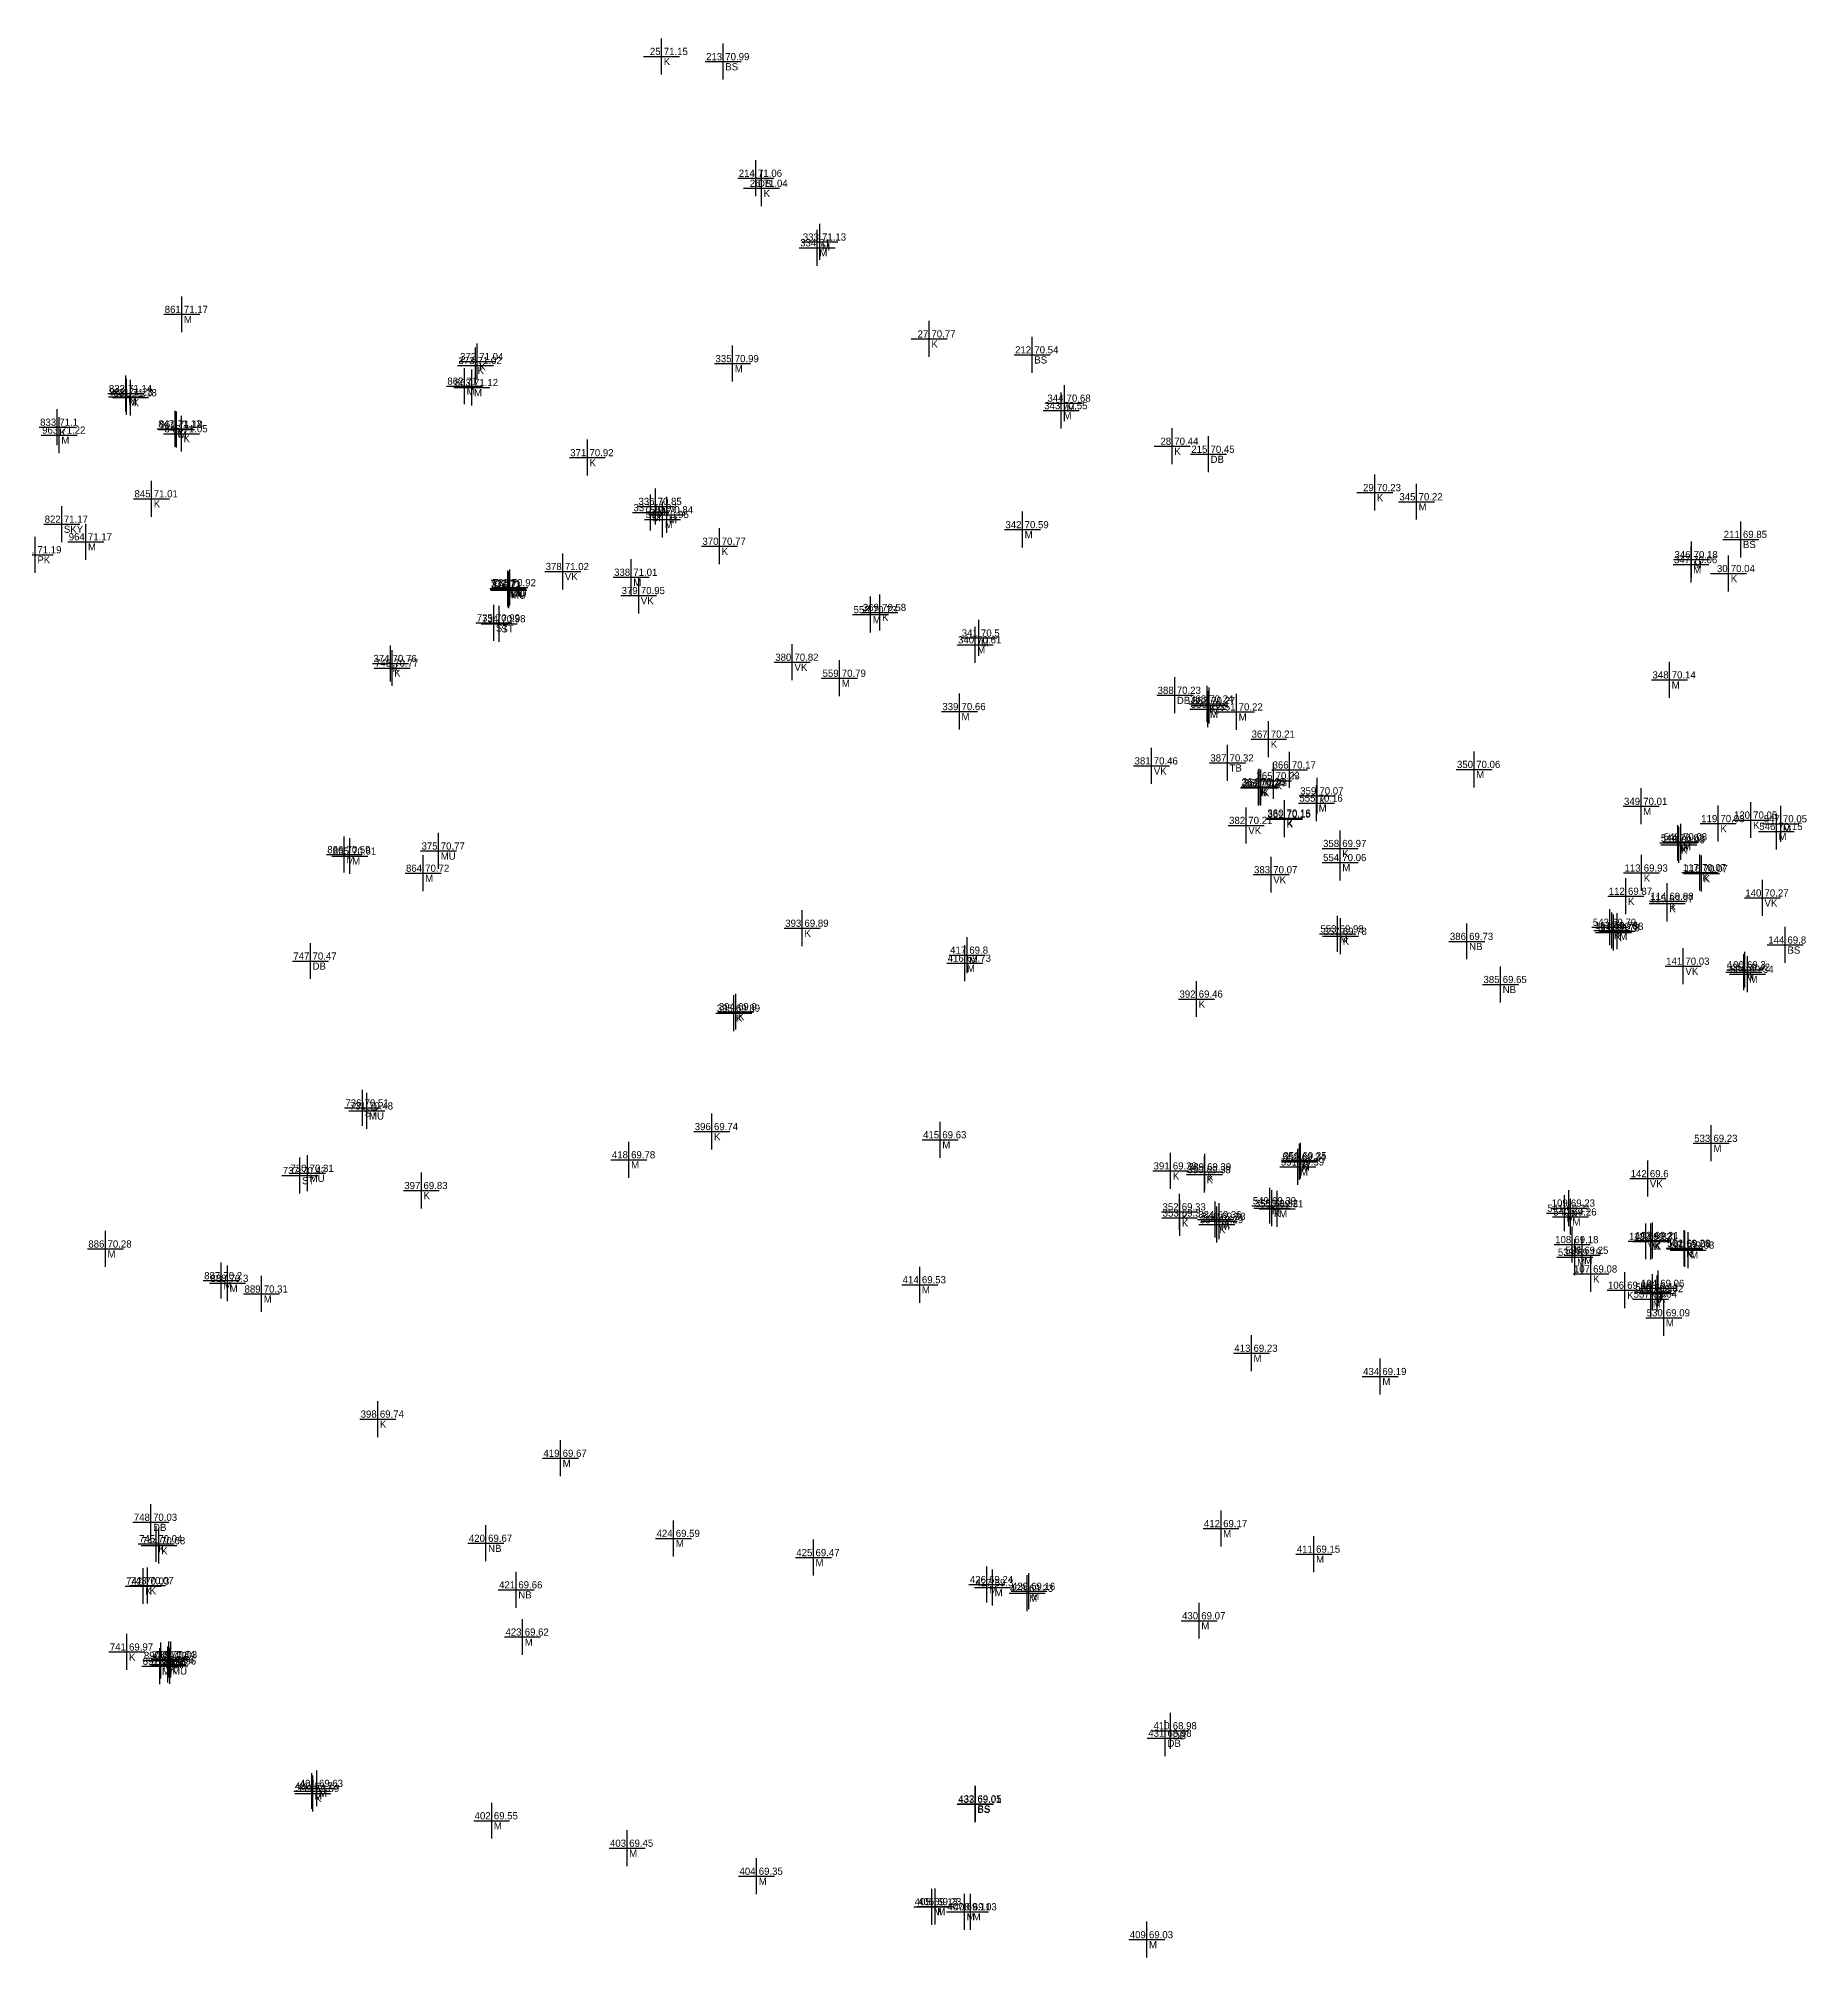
# Model space of a CAD drawing. Header units: metres. Extents: x 152719 to 152886, y 6408449 to 6408667.
# Drawn here: x 152778.8 to 152827.9, y 6408524.4 to 6408577.7 of the extents above; entities that cross this region are included whole.
import ezdxf
from ezdxf.enums import TextEntityAlignment as Align

# ---------------------------------------------------------------- set-up
doc = ezdxf.new("R2010")
doc.units = ezdxf.units.M
doc.header["$PDMODE"] = 2
doc.header["$PDSIZE"] = 0.5
for name, color, linetype in [('BS', 7, 'Continuous'), ('DB', 7, 'Continuous'), ('K', 7, 'Continuous'), ('M', 7, 'Continuous'), ('MU', 7, 'Continuous'), ('NB', 7, 'Continuous'), ('PK', 7, 'Continuous'), ('pntdesc', 1, 'Continuous'), ('pntelev', 2, 'Continuous'), ('pntno', 3, 'Continuous'), ('SKY', 7, 'Continuous'), ('ST', 7, 'Continuous'), ('TB', 7, 'Continuous'), ('VK', 7, 'Continuous')]:
    doc.layers.add(name, color=color, linetype=linetype)

# ---------------------------------------------------------------- blocks, each defined once
blk = doc.blocks.new('meas')
at = {"color": 0}
blk.add_point((0, 0), dxfattribs=at)
at = {"layer": 'pntdesc'}
blk.add_attdef('PNTDESC', text='', height=1, dxfattribs=at).set_placement((0.3, -0.21), align=Align.TOP_LEFT)
at = {"layer": 'pntelev'}
blk.add_attdef('PNTELEV', (0.3, 0.19), '', height=1, dxfattribs=at)
at = {"layer": 'pntno'}
blk.add_attdef('PNTNO', text='', height=1, dxfattribs=at).set_placement((-0.14, 0.19), align=Align.RIGHT)

msp = doc.modelspace()

# ---------------------------------------------------------------- block references
at = {"layer": 'BS', "xscale": 0.2, "yscale": 0.2, "zscale": 0.2}
for p, values in [((152797.796, 6408577.103, 70.99), {'PNTNO': '213', 'PNTELEV': '70.99', 'PNTDESC': 'BS'}), ((152806.39, 6408568.95, 70.541), {'PNTNO': '212', 'PNTELEV': '70.54', 'PNTDESC': 'BS'}), ((152826.096, 6408563.818, 69.854), {'PNTNO': '211', 'PNTELEV': '69.85', 'PNTDESC': 'BS'}), ((152827.334, 6408552.539, 69.797), {'PNTNO': '144', 'PNTELEV': '69.8', 'PNTDESC': 'BS'}), ((152804.805, 6408528.645, 69.011), {'PNTNO': '433', 'PNTELEV': '69.01', 'PNTDESC': 'BS'}), ((152804.811, 6408528.657, 69.047), {'PNTNO': '432', 'PNTELEV': '69.05', 'PNTDESC': 'BS'})]:
    msp.add_blockref('meas', p, dxfattribs=at).add_auto_attribs(values)
at = {"layer": 'DB', "xscale": 0.2, "yscale": 0.2, "zscale": 0.2}
for p, values in [((152798.705, 6408573.861, 71.056), {'PNTNO': '214', 'PNTELEV': '71.06', 'PNTDESC': 'DB'}), ((152811.29, 6408566.186, 70.454), {'PNTNO': '215', 'PNTELEV': '70.45', 'PNTDESC': 'DB'}), ((152810.353, 6408559.483, 70.23), {'PNTNO': '388', 'PNTELEV': '70.23', 'PNTDESC': 'DB'}), ((152786.317, 6408552.093, 70.466), {'PNTNO': '747', 'PNTELEV': '70.47', 'PNTDESC': 'DB'}), ((152781.882, 6408536.486, 70.027), {'PNTNO': '748', 'PNTELEV': '70.03', 'PNTDESC': 'DB'}), ((152810.092, 6408530.482, 68.984), {'PNTNO': '431', 'PNTELEV': '68.98', 'PNTDESC': 'DB'}), ((152810.239, 6408530.689, 68.983), {'PNTNO': '410', 'PNTELEV': '68.98', 'PNTDESC': 'DB'})]:
    msp.add_blockref('meas', p, dxfattribs=at).add_auto_attribs(values)
at = {"layer": 'K', "xscale": 0.2, "yscale": 0.2, "zscale": 0.2}
for p, values in [((152796.084, 6408577.249, 71.155), {'PNTNO': '25', 'PNTELEV': '71.15', 'PNTDESC': 'K'}), ((152798.862, 6408573.583, 71.044), {'PNTNO': '26', 'PNTELEV': '71.04', 'PNTDESC': 'K'}), ((152803.528, 6408569.393, 70.769), {'PNTNO': '27', 'PNTELEV': '70.77', 'PNTDESC': 'K'}), ((152790.954, 6408568.765, 71.045), {'PNTNO': '372', 'PNTELEV': '71.04', 'PNTDESC': 'K'}), ((152790.91, 6408568.654, 71.018), {'PNTNO': '373', 'PNTELEV': '71.02', 'PNTDESC': 'K'}), ((152781.187, 6408567.873, 71.135), {'PNTNO': '832', 'PNTELEV': '71.14', 'PNTDESC': 'K'}), ((152781.317, 6408567.759, 71.183), {'PNTNO': '831', 'PNTELEV': '71.18', 'PNTDESC': 'K'}), ((152779.276, 6408566.939, 71.102), {'PNTNO': '833', 'PNTELEV': '71.1', 'PNTDESC': 'K'}), ((152782.559, 6408566.893, 71.123), {'PNTNO': '847', 'PNTELEV': '71.12', 'PNTDESC': 'K'}), ((152782.73, 6408566.757, 71.053), {'PNTNO': '846', 'PNTELEV': '71.05', 'PNTDESC': 'K'}), ((152810.283, 6408566.409, 70.436), {'PNTNO': '28', 'PNTELEV': '70.44', 'PNTDESC': 'K'}), ((152794.019, 6408566.091, 70.925), {'PNTNO': '371', 'PNTELEV': '70.92', 'PNTDESC': 'K'}), ((152815.916, 6408565.119, 70.233), {'PNTNO': '29', 'PNTELEV': '70.23', 'PNTDESC': 'K'}), ((152781.901, 6408564.948, 71.006), {'PNTNO': '845', 'PNTELEV': '71.01', 'PNTDESC': 'K'}), ((152797.695, 6408563.626, 70.769), {'PNTNO': '370', 'PNTELEV': '70.77', 'PNTDESC': 'K'}), ((152825.758, 6408562.869, 70.039), {'PNTNO': '30', 'PNTELEV': '70.04', 'PNTDESC': 'K'}), ((152802.155, 6408561.787, 70.581), {'PNTNO': '369', 'PNTELEV': '70.58', 'PNTDESC': 'K'}), ((152788.544, 6408560.368, 70.764), {'PNTNO': '374', 'PNTELEV': '70.76', 'PNTDESC': 'K'}), ((152788.588, 6408560.241, 70.772), {'PNTNO': '746', 'PNTELEV': '70.77', 'PNTDESC': 'K'}), ((152811.256, 6408559.243, 70.244), {'PNTNO': '368', 'PNTELEV': '70.24', 'PNTDESC': 'K'}), ((152812.966, 6408558.265, 70.208), {'PNTNO': '367', 'PNTELEV': '70.21', 'PNTDESC': 'K'}), ((152813.101, 6408557.105, 70.233), {'PNTNO': '365', 'PNTELEV': '70.23', 'PNTDESC': 'K'}), ((152813.55, 6408557.407, 70.169), {'PNTNO': '366', 'PNTELEV': '70.17', 'PNTDESC': 'K'}), ((152812.68, 6408556.913, 70.237), {'PNTNO': '363', 'PNTELEV': '70.24', 'PNTDESC': 'K'}), ((152812.699, 6408556.94, 70.252), {'PNTNO': '364', 'PNTELEV': '70.25', 'PNTDESC': 'K'}), ((152812.745, 6408556.918, 70.23), {'PNTNO': '362', 'PNTELEV': '70.23', 'PNTDESC': 'K'}), ((152814.318, 6408556.687, 70.068), {'PNTNO': '359', 'PNTELEV': '70.07', 'PNTDESC': 'K'}), ((152813.406, 6408556.069, 70.16), {'PNTNO': '360', 'PNTELEV': '70.16', 'PNTDESC': 'K'}), ((152813.406, 6408556.04, 70.149), {'PNTNO': '361', 'PNTELEV': '70.15', 'PNTDESC': 'K'}), ((152826.379, 6408556.014, 70.049), {'PNTNO': '120', 'PNTELEV': '70.05', 'PNTDESC': 'K'}), ((152825.47, 6408555.915, 70.033), {'PNTNO': '119', 'PNTELEV': '70.03', 'PNTDESC': 'K'}), ((152814.954, 6408555.224, 69.965), {'PNTNO': '358', 'PNTELEV': '69.97', 'PNTDESC': 'K'}), ((152824.373, 6408555.324, 69.992), {'PNTNO': '118', 'PNTELEV': '69.99', 'PNTDESC': 'K'}), ((152823.337, 6408554.541, 69.927), {'PNTNO': '113', 'PNTELEV': '69.93', 'PNTDESC': 'K'}), ((152824.959, 6408554.551, 70.072), {'PNTNO': '117', 'PNTELEV': '70.07', 'PNTDESC': 'K'}), ((152825.003, 6408554.524, 70.067), {'PNTNO': '116', 'PNTELEV': '70.07', 'PNTDESC': 'K'}), ((152822.899, 6408553.894, 69.87), {'PNTNO': '112', 'PNTELEV': '69.87', 'PNTDESC': 'K'}), ((152824.047, 6408553.69, 69.971), {'PNTNO': '115', 'PNTELEV': '69.97', 'PNTDESC': 'K'}), ((152824.053, 6408553.754, 69.978), {'PNTNO': '114', 'PNTELEV': '69.98', 'PNTDESC': 'K'}), ((152799.997, 6408553.006, 69.891), {'PNTNO': '393', 'PNTELEV': '69.89', 'PNTDESC': 'K'}), ((152814.968, 6408552.78, 69.781), {'PNTNO': '357', 'PNTELEV': '69.78', 'PNTDESC': 'K'}), ((152822.51, 6408552.942, 69.776), {'PNTNO': '111', 'PNTELEV': '69.78', 'PNTDESC': 'K'}), ((152822.555, 6408552.882, 69.782), {'PNTNO': '110', 'PNTELEV': '69.78', 'PNTDESC': 'K'}), ((152826.209, 6408551.852, 69.302), {'PNTNO': '100', 'PNTELEV': '69.3', 'PNTDESC': 'K'}), ((152798.093, 6408550.644, 69.893), {'PNTNO': '395', 'PNTELEV': '69.89', 'PNTDESC': 'K'}), ((152798.15, 6408550.684, 69.899), {'PNTNO': '394', 'PNTELEV': '69.9', 'PNTDESC': 'K'}), ((152810.961, 6408551.036, 69.463), {'PNTNO': '392', 'PNTELEV': '69.46', 'PNTDESC': 'K'}), ((152797.481, 6408547.351, 69.74), {'PNTNO': '396', 'PNTELEV': '69.74', 'PNTDESC': 'K'}), ((152813.848, 6408546.541, 69.349), {'PNTNO': '356', 'PNTELEV': '69.35', 'PNTDESC': 'K'}), ((152810.241, 6408546.258, 69.393), {'PNTNO': '391', 'PNTELEV': '69.39', 'PNTDESC': 'K'}), ((152811.182, 6408546.154, 69.385), {'PNTNO': '390', 'PNTELEV': '69.38', 'PNTDESC': 'K'}), ((152811.195, 6408546.232, 69.394), {'PNTNO': '389', 'PNTELEV': '69.39', 'PNTDESC': 'K'}), ((152789.403, 6408545.712, 69.83), {'PNTNO': '397', 'PNTELEV': '69.83', 'PNTDESC': 'K'}), ((152810.489, 6408545.119, 69.326), {'PNTNO': '352', 'PNTELEV': '69.33', 'PNTDESC': 'K'}), ((152810.492, 6408544.948, 69.303), {'PNTNO': '353', 'PNTELEV': '69.3', 'PNTDESC': 'K'}), ((152811.527, 6408544.764, 69.287), {'PNTNO': '354', 'PNTELEV': '69.29', 'PNTDESC': 'K'}), ((152813.055, 6408545.216, 69.319), {'PNTNO': '355', 'PNTELEV': '69.32', 'PNTDESC': 'K'}), ((152821.312, 6408545.224, 69.227), {'PNTNO': '109', 'PNTELEV': '69.23', 'PNTDESC': 'K'}), ((152823.595, 6408544.294, 69.207), {'PNTNO': '102', 'PNTELEV': '69.21', 'PNTDESC': 'K'}), ((152823.637, 6408544.323, 69.209), {'PNTNO': '103', 'PNTELEV': '69.21', 'PNTDESC': 'K'}), ((152821.408, 6408544.208, 69.178), {'PNTNO': '108', 'PNTELEV': '69.18', 'PNTDESC': 'K'}), ((152824.538, 6408544.09, 69.055), {'PNTNO': '101', 'PNTELEV': '69.06', 'PNTDESC': 'K'}), ((152821.93, 6408543.391, 69.085), {'PNTNO': '107', 'PNTELEV': '69.08', 'PNTDESC': 'K'}), ((152822.876, 6408542.939, 69.055), {'PNTNO': '106', 'PNTELEV': '69.06', 'PNTDESC': 'K'}), ((152823.766, 6408542.845, 69.019), {'PNTNO': '105', 'PNTELEV': '69.02', 'PNTDESC': 'K'}), ((152823.796, 6408542.991, 69.056), {'PNTNO': '104', 'PNTELEV': '69.06', 'PNTDESC': 'K'}), ((152788.189, 6408539.356, 69.74), {'PNTNO': '398', 'PNTELEV': '69.74', 'PNTDESC': 'K'}), ((152782.028, 6408535.889, 70.039), {'PNTNO': '745', 'PNTELEV': '70.04', 'PNTDESC': 'K'}), ((152782.107, 6408535.835, 70.082), {'PNTNO': '744', 'PNTELEV': '70.08', 'PNTDESC': 'K'}), ((152781.665, 6408534.713, 70.032), {'PNTNO': '742', 'PNTELEV': '70.03', 'PNTDESC': 'K'}), ((152781.787, 6408534.724, 70.072), {'PNTNO': '743', 'PNTELEV': '70.07', 'PNTDESC': 'K'}), ((152781.214, 6408532.879, 69.968), {'PNTNO': '741', 'PNTELEV': '69.97', 'PNTDESC': 'K'}), ((152782.351, 6408532.527, 69.963), {'PNTNO': '740', 'PNTELEV': '69.96', 'PNTDESC': 'K'}), ((152786.389, 6408528.946, 69.586), {'PNTNO': '399', 'PNTELEV': '69.59', 'PNTDESC': 'K'})]:
    msp.add_blockref('meas', p, dxfattribs=at).add_auto_attribs(values)
at = {"layer": 'M', "xscale": 0.2, "yscale": 0.2, "zscale": 0.2}
for p, values in [((152800.486, 6408572.088, 71.128), {'PNTNO': '333', 'PNTELEV': '71.13', 'PNTDESC': 'M'}), ((152800.412, 6408571.927, 71.004), {'PNTNO': '334', 'PNTELEV': '71', 'PNTDESC': 'M'}), ((152782.74, 6408570.076, 71.167), {'PNTNO': '861', 'PNTELEV': '71.17', 'PNTDESC': 'M'}), ((152798.058, 6408568.706, 70.992), {'PNTNO': '335', 'PNTELEV': '70.99', 'PNTDESC': 'M'}), ((152781.204, 6408567.781, 71.231), {'PNTNO': '962', 'PNTELEV': '71.23', 'PNTDESC': 'M'}), ((152790.601, 6408568.08, 71.003), {'PNTNO': '862', 'PNTELEV': '71', 'PNTDESC': 'M'}), ((152790.807, 6408568.041, 71.118), {'PNTNO': '863', 'PNTELEV': '71.12', 'PNTDESC': 'M'}), ((152807.2, 6408567.399, 70.554), {'PNTNO': '343', 'PNTELEV': '70.55', 'PNTDESC': 'M'}), ((152807.287, 6408567.607, 70.68), {'PNTNO': '344', 'PNTELEV': '70.68', 'PNTDESC': 'M'}), ((152779.332, 6408566.719, 71.215), {'PNTNO': '963', 'PNTELEV': '71.22', 'PNTDESC': 'M'}), ((152782.595, 6408566.877, 71.179), {'PNTNO': '961', 'PNTELEV': '71.18', 'PNTDESC': 'M'}), ((152795.777, 6408564.563, 70.974), {'PNTNO': '337', 'PNTELEV': '70.97', 'PNTDESC': 'M'}), ((152795.915, 6408564.736, 70.85), {'PNTNO': '336', 'PNTELEV': '70.85', 'PNTDESC': 'M'}), ((152796.231, 6408564.503, 70.84), {'PNTNO': '561', 'PNTELEV': '70.84', 'PNTDESC': 'M'}), ((152817.076, 6408564.866, 70.218), {'PNTNO': '345', 'PNTELEV': '70.22', 'PNTDESC': 'M'}), ((152796.113, 6408564.373, 70.952), {'PNTNO': '560', 'PNTELEV': '70.95', 'PNTDESC': 'M'}), ((152806.12, 6408564.089, 70.593), {'PNTNO': '342', 'PNTELEV': '70.59', 'PNTDESC': 'M'}), ((152780.071, 6408563.751, 71.172), {'PNTNO': '964', 'PNTELEV': '71.17', 'PNTDESC': 'M'}), ((152824.712, 6408563.115, 70.06), {'PNTNO': '347', 'PNTELEV': '70.06', 'PNTDESC': 'M'}), ((152824.725, 6408563.257, 70.176), {'PNTNO': '346', 'PNTELEV': '70.18', 'PNTDESC': 'M'}), ((152795.237, 6408562.765, 71.008), {'PNTNO': '338', 'PNTELEV': '71.01', 'PNTDESC': 'M'}), ((152801.897, 6408561.725, 70.732), {'PNTNO': '558', 'PNTELEV': '70.73', 'PNTDESC': 'M'}), ((152804.803, 6408560.888, 70.615), {'PNTNO': '340', 'PNTELEV': '70.61', 'PNTDESC': 'M'}), ((152804.905, 6408561.076, 70.501), {'PNTNO': '341', 'PNTELEV': '70.5', 'PNTDESC': 'M'}), ((152801.035, 6408559.956, 70.789), {'PNTNO': '559', 'PNTELEV': '70.79', 'PNTDESC': 'M'}), ((152824.115, 6408559.912, 70.141), {'PNTNO': '348', 'PNTELEV': '70.14', 'PNTDESC': 'M'}), ((152811.309, 6408559.201, 70.271), {'PNTNO': '557', 'PNTELEV': '70.27', 'PNTDESC': 'M'}), ((152804.366, 6408559.031, 70.662), {'PNTNO': '339', 'PNTELEV': '70.66', 'PNTDESC': 'M'}), ((152811.276, 6408559.094, 70.403), {'PNTNO': '556', 'PNTELEV': '70.4', 'PNTDESC': 'M'}), ((152812.072, 6408559.021, 70.219), {'PNTNO': '351', 'PNTELEV': '70.22', 'PNTDESC': 'M'}), ((152818.678, 6408557.422, 70.056), {'PNTNO': '350', 'PNTELEV': '70.06', 'PNTDESC': 'M'}), ((152814.296, 6408556.485, 70.164), {'PNTNO': '555', 'PNTELEV': '70.16', 'PNTDESC': 'M'}), ((152823.323, 6408556.395, 70.014), {'PNTNO': '349', 'PNTELEV': '70.01', 'PNTDESC': 'M'}), ((152827.085, 6408555.698, 70.147), {'PNTNO': '546', 'PNTELEV': '70.15', 'PNTDESC': 'M'}), ((152827.209, 6408555.909, 70.05), {'PNTNO': '547', 'PNTELEV': '70.05', 'PNTDESC': 'M'}), ((152787.261, 6408555.052, 70.585), {'PNTNO': '866', 'PNTELEV': '70.59', 'PNTDESC': 'M'}), ((152787.418, 6408555.013, 70.608), {'PNTNO': '865', 'PNTELEV': '70.61', 'PNTDESC': 'M'}), ((152824.346, 6408555.375, 70.016), {'PNTNO': '544', 'PNTELEV': '70.02', 'PNTDESC': 'M'}), ((152824.429, 6408555.41, 70.085), {'PNTNO': '545', 'PNTELEV': '70.08', 'PNTDESC': 'M'}), ((152789.451, 6408554.535, 70.725), {'PNTNO': '864', 'PNTELEV': '70.72', 'PNTDESC': 'M'}), ((152814.955, 6408554.832, 70.064), {'PNTNO': '554', 'PNTELEV': '70.06', 'PNTDESC': 'M'}), ((152814.88, 6408552.849, 69.934), {'PNTNO': '553', 'PNTELEV': '69.93', 'PNTDESC': 'M'}), ((152822.456, 6408553.032, 69.794), {'PNTNO': '543', 'PNTELEV': '69.79', 'PNTDESC': 'M'}), ((152822.659, 6408552.922, 69.885), {'PNTNO': '542', 'PNTELEV': '69.88', 'PNTDESC': 'M'}), ((152804.582, 6408552.258, 69.805), {'PNTNO': '417', 'PNTELEV': '69.8', 'PNTDESC': 'M'}), ((152804.515, 6408552.033, 69.733), {'PNTNO': '416', 'PNTELEV': '69.73', 'PNTDESC': 'M'}), ((152826.18, 6408551.782, 69.425), {'PNTNO': '535', 'PNTELEV': '69.42', 'PNTDESC': 'M'}), ((152826.279, 6408551.725, 69.338), {'PNTNO': '534', 'PNTELEV': '69.34', 'PNTDESC': 'M'}), ((152803.831, 6408547.124, 69.627), {'PNTNO': '415', 'PNTELEV': '69.63', 'PNTDESC': 'M'}), ((152825.275, 6408547.024, 69.225), {'PNTNO': '533', 'PNTELEV': '69.23', 'PNTDESC': 'M'}), ((152795.177, 6408546.566, 69.781), {'PNTNO': '418', 'PNTELEV': '69.78', 'PNTDESC': 'M'}), ((152813.778, 6408546.368, 69.394), {'PNTNO': '551', 'PNTELEV': '69.39', 'PNTDESC': 'M'}), ((152813.824, 6408546.505, 69.344), {'PNTNO': '552', 'PNTELEV': '69.34', 'PNTDESC': 'M'}), ((152812.999, 6408545.289, 69.389), {'PNTNO': '549', 'PNTELEV': '69.39', 'PNTDESC': 'M'}), ((152811.593, 6408544.857, 69.381), {'PNTNO': '548', 'PNTELEV': '69.38', 'PNTDESC': 'M'}), ((152813.2, 6408545.204, 69.314), {'PNTNO': '550', 'PNTELEV': '69.31', 'PNTDESC': 'M'}), ((152821.189, 6408545.082, 69.215), {'PNTNO': '541', 'PNTELEV': '69.21', 'PNTDESC': 'M'}), ((152821.357, 6408544.978, 69.264), {'PNTNO': '540', 'PNTELEV': '69.26', 'PNTDESC': 'M'}), ((152780.616, 6408544.086, 70.284), {'PNTNO': '886', 'PNTELEV': '70.28', 'PNTDESC': 'M'}), ((152821.484, 6408543.855, 69.188), {'PNTNO': '539', 'PNTELEV': '69.19', 'PNTDESC': 'M'}), ((152821.684, 6408543.91, 69.253), {'PNTNO': '538', 'PNTELEV': '69.25', 'PNTDESC': 'M'}), ((152824.52, 6408544.108, 69.232), {'PNTNO': '532', 'PNTELEV': '69.23', 'PNTDESC': 'M'}), ((152824.63, 6408544.054, 69.029), {'PNTNO': '531', 'PNTELEV': '69.03', 'PNTDESC': 'M'}), ((152783.839, 6408543.205, 70.198), {'PNTNO': '887', 'PNTELEV': '70.2', 'PNTDESC': 'M'}), ((152784.012, 6408543.13, 70.303), {'PNTNO': '888', 'PNTELEV': '70.3', 'PNTDESC': 'M'}), ((152784.96, 6408542.834, 70.314), {'PNTNO': '889', 'PNTELEV': '70.31', 'PNTDESC': 'M'}), ((152803.263, 6408543.092, 69.528), {'PNTNO': '414', 'PNTELEV': '69.53', 'PNTDESC': 'M'}), ((152823.59, 6408542.694, 69.036), {'PNTNO': '537', 'PNTELEV': '69.04', 'PNTDESC': 'M'}), ((152823.638, 6408542.888, 69.109), {'PNTNO': '536', 'PNTELEV': '69.11', 'PNTDESC': 'M'}), ((152823.953, 6408542.173, 69.091), {'PNTNO': '530', 'PNTELEV': '69.09', 'PNTDESC': 'M'}), ((152812.486, 6408541.187, 69.23), {'PNTNO': '413', 'PNTELEV': '69.23', 'PNTDESC': 'M'}), ((152816.068, 6408540.54, 69.191), {'PNTNO': '434', 'PNTELEV': '69.19', 'PNTDESC': 'M'}), ((152793.273, 6408538.266, 69.674), {'PNTNO': '419', 'PNTELEV': '69.67', 'PNTDESC': 'M'}), ((152811.641, 6408536.31, 69.173), {'PNTNO': '412', 'PNTELEV': '69.17', 'PNTDESC': 'M'}), ((152796.419, 6408536.038, 69.591), {'PNTNO': '424', 'PNTELEV': '69.59', 'PNTDESC': 'M'}), ((152800.305, 6408535.503, 69.472), {'PNTNO': '425', 'PNTELEV': '69.47', 'PNTDESC': 'M'}), ((152814.225, 6408535.6, 69.145), {'PNTNO': '411', 'PNTELEV': '69.15', 'PNTDESC': 'M'}), ((152805.131, 6408534.755, 69.24), {'PNTNO': '426', 'PNTELEV': '69.24', 'PNTDESC': 'M'}), ((152805.287, 6408534.67, 69.302), {'PNTNO': '427', 'PNTELEV': '69.3', 'PNTDESC': 'M'}), ((152806.247, 6408534.513, 69.228), {'PNTNO': '428', 'PNTELEV': '69.23', 'PNTDESC': 'M'}), ((152806.301, 6408534.566, 69.156), {'PNTNO': '429', 'PNTELEV': '69.16', 'PNTDESC': 'M'}), ((152811.033, 6408533.749, 69.075), {'PNTNO': '430', 'PNTELEV': '69.07', 'PNTDESC': 'M'}), ((152792.218, 6408533.295, 69.62), {'PNTNO': '423', 'PNTELEV': '69.62', 'PNTDESC': 'M'}), ((152782.13, 6408532.484, 69.953), {'PNTNO': '891', 'PNTELEV': '69.95', 'PNTDESC': 'M'}), ((152782.161, 6408532.643, 70.02), {'PNTNO': '890', 'PNTELEV': '70.02', 'PNTDESC': 'M'}), ((152786.359, 6408529.012, 69.731), {'PNTNO': '400', 'PNTELEV': '69.73', 'PNTDESC': 'M'}), ((152786.496, 6408529.086, 69.634), {'PNTNO': '401', 'PNTELEV': '69.63', 'PNTDESC': 'M'}), ((152791.359, 6408528.187, 69.548), {'PNTNO': '402', 'PNTELEV': '69.55', 'PNTDESC': 'M'}), ((152795.123, 6408527.423, 69.445), {'PNTNO': '403', 'PNTELEV': '69.45', 'PNTDESC': 'M'}), ((152798.726, 6408526.644, 69.349), {'PNTNO': '404', 'PNTELEV': '69.35', 'PNTDESC': 'M'}), ((152803.597, 6408525.793, 69.131), {'PNTNO': '405', 'PNTELEV': '69.13', 'PNTDESC': 'M'}), ((152803.691, 6408525.8, 69.231), {'PNTNO': '406', 'PNTELEV': '69.23', 'PNTDESC': 'M'}), ((152804.507, 6408525.655, 69.11), {'PNTNO': '407', 'PNTELEV': '69.11', 'PNTDESC': 'M'}), ((152804.676, 6408525.655, 69.033), {'PNTNO': '408', 'PNTELEV': '69.03', 'PNTDESC': 'M'}), ((152809.578, 6408524.879, 69.033), {'PNTNO': '409', 'PNTELEV': '69.03', 'PNTDESC': 'M'})]:
    msp.add_blockref('meas', p, dxfattribs=at).add_auto_attribs(values)
at = {"layer": 'MU', "xscale": 0.2, "yscale": 0.2, "zscale": 0.2}
for p, values in [((152791.805, 6408562.456, 71.001), {'PNTNO': '732', 'PNTELEV': '71', 'PNTDESC': 'MU'}), ((152791.837, 6408562.408, 70.996), {'PNTNO': '376', 'PNTELEV': '71', 'PNTDESC': 'MU'}), ((152791.86, 6408562.476, 70.925), {'PNTNO': '733', 'PNTELEV': '70.92', 'PNTDESC': 'MU'}), ((152789.882, 6408555.153, 70.766), {'PNTNO': '375', 'PNTELEV': '70.77', 'PNTDESC': 'MU'}), ((152787.887, 6408547.925, 70.478), {'PNTNO': '731', 'PNTELEV': '70.48', 'PNTDESC': 'MU'}), ((152786.237, 6408546.192, 70.312), {'PNTNO': '730', 'PNTELEV': '70.31', 'PNTDESC': 'MU'}), ((152782.411, 6408532.491, 69.955), {'PNTNO': '729', 'PNTELEV': '69.96', 'PNTDESC': 'MU'})]:
    msp.add_blockref('meas', p, dxfattribs=at).add_auto_attribs(values)
at = {"layer": 'NB', "xscale": 0.2, "yscale": 0.2, "zscale": 0.2}
for p, values in [((152818.481, 6408552.64, 69.734), {'PNTNO': '386', 'PNTELEV': '69.73', 'PNTDESC': 'NB'}), ((152819.415, 6408551.441, 69.648), {'PNTNO': '385', 'PNTELEV': '69.65', 'PNTDESC': 'NB'}), ((152791.2, 6408535.902, 69.674), {'PNTNO': '420', 'PNTELEV': '69.67', 'PNTDESC': 'NB'}), ((152792.04, 6408534.608, 69.661), {'PNTNO': '421', 'PNTELEV': '69.66', 'PNTDESC': 'NB'})]:
    msp.add_blockref('meas', p, dxfattribs=at).add_auto_attribs(values)
at = {"layer": 'PK', "xscale": 0.2, "yscale": 0.2, "zscale": 0.2}
msp.add_blockref('meas', (152778.665, 6408563.392, 71.19), dxfattribs=at).add_auto_attribs({'PNTNO': '821', 'PNTELEV': '71.19', 'PNTDESC': 'PK'})
at = {"layer": 'SKY', "xscale": 0.2, "yscale": 0.2, "zscale": 0.2}
msp.add_blockref('meas', (152779.402, 6408564.242, 71.173), dxfattribs=at).add_auto_attribs({'PNTNO': '822', 'PNTELEV': '71.17', 'PNTDESC': 'SKY'})
at = {"layer": 'ST', "xscale": 0.2, "yscale": 0.2, "zscale": 0.2}
for p, values in [((152791.416, 6408561.495, 70.986), {'PNTNO': '735', 'PNTELEV': '70.99', 'PNTDESC': 'ST'}), ((152791.569, 6408561.472, 70.978), {'PNTNO': '734', 'PNTELEV': '70.98', 'PNTDESC': 'ST'}), ((152787.766, 6408548.009, 70.506), {'PNTNO': '736', 'PNTELEV': '70.51', 'PNTDESC': 'ST'}), ((152786.024, 6408546.129, 70.422), {'PNTNO': '737', 'PNTELEV': '70.42', 'PNTDESC': 'ST'}), ((152782.385, 6408532.671, 70.039), {'PNTNO': '738', 'PNTELEV': '70.04', 'PNTDESC': 'ST'}), ((152782.438, 6408532.667, 70.029), {'PNTNO': '739', 'PNTELEV': '70.03', 'PNTDESC': 'ST'})]:
    msp.add_blockref('meas', p, dxfattribs=at).add_auto_attribs(values)
at = {"layer": 'TB', "xscale": 0.2, "yscale": 0.2, "zscale": 0.2}
msp.add_blockref('meas', (152811.82, 6408557.603, 70.321), dxfattribs=at).add_auto_attribs({'PNTNO': '387', 'PNTELEV': '70.32', 'PNTDESC': 'TB'})
at = {"layer": 'VK', "xscale": 0.2, "yscale": 0.2, "zscale": 0.2}
for p, values in [((152793.334, 6408562.926, 71.021), {'PNTNO': '378', 'PNTELEV': '71.02', 'PNTDESC': 'VK'}), ((152791.814, 6408562.437, 71.003), {'PNTNO': '377', 'PNTELEV': '71', 'PNTDESC': 'VK'}), ((152795.447, 6408562.257, 70.95), {'PNTNO': '379', 'PNTELEV': '70.95', 'PNTDESC': 'VK'}), ((152799.719, 6408560.403, 70.824), {'PNTNO': '380', 'PNTELEV': '70.82', 'PNTDESC': 'VK'}), ((152809.711, 6408557.52, 70.456), {'PNTNO': '381', 'PNTELEV': '70.46', 'PNTDESC': 'VK'}), ((152812.341, 6408555.865, 70.212), {'PNTNO': '382', 'PNTELEV': '70.21', 'PNTDESC': 'VK'}), ((152813.035, 6408554.494, 70.068), {'PNTNO': '383', 'PNTELEV': '70.07', 'PNTDESC': 'VK'}), ((152826.696, 6408553.847, 70.266), {'PNTNO': '140', 'PNTELEV': '70.27', 'PNTDESC': 'VK'}), ((152824.496, 6408551.95, 70.034), {'PNTNO': '141', 'PNTELEV': '70.03', 'PNTDESC': 'VK'}), ((152823.508, 6408546.041, 69.599), {'PNTNO': '142', 'PNTELEV': '69.6', 'PNTDESC': 'VK'}), ((152811.483, 6408544.903, 69.36), {'PNTNO': '384', 'PNTELEV': '69.36', 'PNTDESC': 'VK'}), ((152823.46, 6408544.298, 69.325), {'PNTNO': '143', 'PNTELEV': '69.33', 'PNTDESC': 'VK'})]:
    msp.add_blockref('meas', p, dxfattribs=at).add_auto_attribs(values)

doc.saveas('drawing.dxf')
